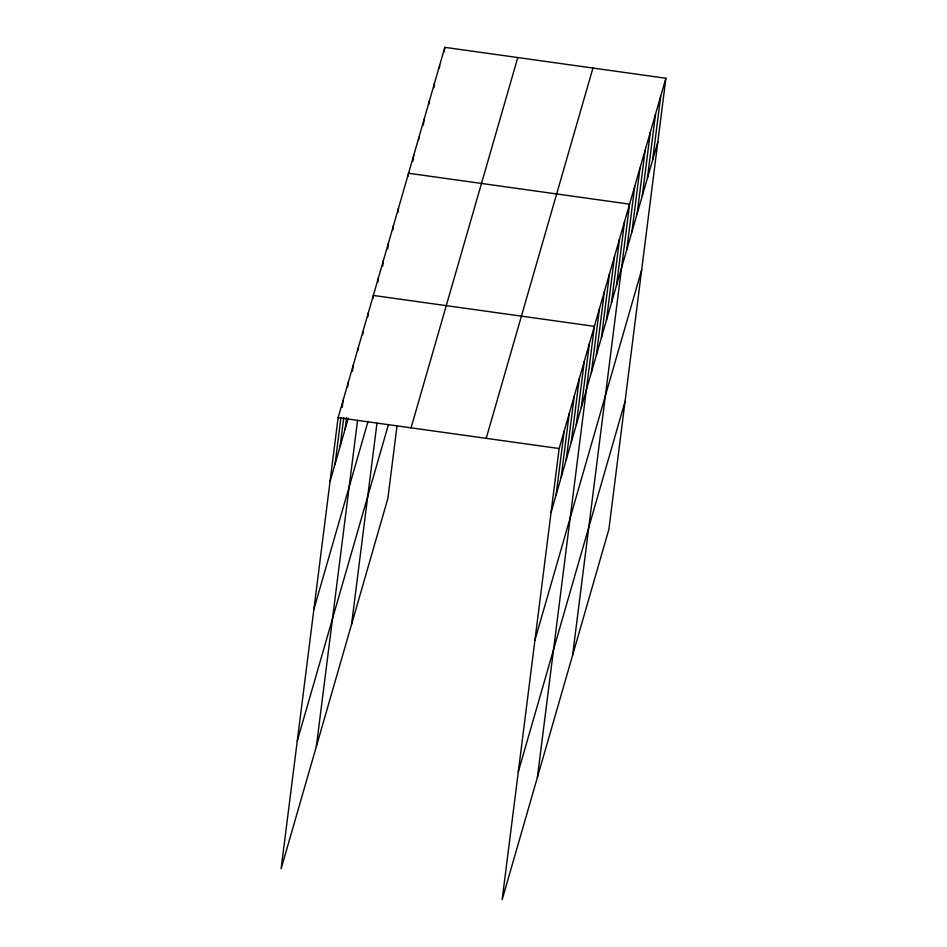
<?xml version="1.0" encoding="UTF-8"?>
<svg xmlns="http://www.w3.org/2000/svg" width="947" height="947" viewBox="0 0 947 947"><rect width="100%" height="100%" fill="white"/><g stroke="black" fill="none" stroke-linecap="round" stroke-linejoin="round"><path stroke-width="1.42" d="M665.883 78.246L559.144 448.535L502.159 899.65L608.885 529.349L665.883 78.246L444.841 47.35L338.115 417.651L281.117 868.754L387.856 498.465L397.006 426.02M335.084 463.947L340.944 417.58M342.222 407.435L343.145 400.19M340.115 446.487L343.785 417.509M347.62 387.074L348.176 382.73M345.146 429.027L346.614 417.438M352.473 371.07L353.207 365.282M357.871 350.721L358.238 347.821M362.713 334.705L363.08 331.817M367.744 317.257L368.3 312.901M316.345 746.556L357.564 420.279M372.964 298.352L373.331 295.452L594.373 326.336L537.387 777.451M377.817 282.336L378.362 277.992M382.659 266.332L383.393 260.532M387.69 248.872L388.424 243.083M392.91 229.967L393.455 225.623M397.941 212.507L398.486 208.162M351.562 624.357L376.953 423.368M408.181 176.154L408.548 173.254L629.589 204.15L572.604 655.253M412.999 161.061L413.732 155.261M418.55 140.18L418.917 137.279M423.368 125.087L424.102 119.298M428.92 104.206L429.287 101.305M433.915 87.669L434.472 83.324M439.29 68.231L439.657 65.331M444.285 51.694L444.841 47.35M556.126 494.831L564.187 431.086M561.157 477.383L569.218 413.626M566.188 459.922L574.249 396.166M571.219 442.462L579.28 378.717M576.25 425.002L584.311 361.257M581.28 407.553L589.342 343.797M591.354 372.633L599.404 308.888M596.385 355.184L604.435 291.427M601.416 337.724L609.466 273.967M606.447 320.264L614.496 256.519M611.478 302.815L619.527 239.058M616.509 285.355L624.558 221.598M626.725 249.913L634.774 186.157M631.909 231.92L639.959 168.175M637.094 213.939L645.144 150.182M642.267 195.958L650.329 132.201M647.452 177.965L655.513 114.22M652.637 159.984L660.698 96.227M330.053 481.396L348.247 418.29M313.907 609.229L368.087 421.226M297.275 740.933L388.448 424.587M411.057 427.843L517.784 57.542M486.202 438.343L592.94 68.054M551.095 512.291L657.822 141.991M534.948 640.125L641.675 269.824M518.305 771.817L625.044 401.528M338.115 417.651L559.144 448.535"/></g></svg>
